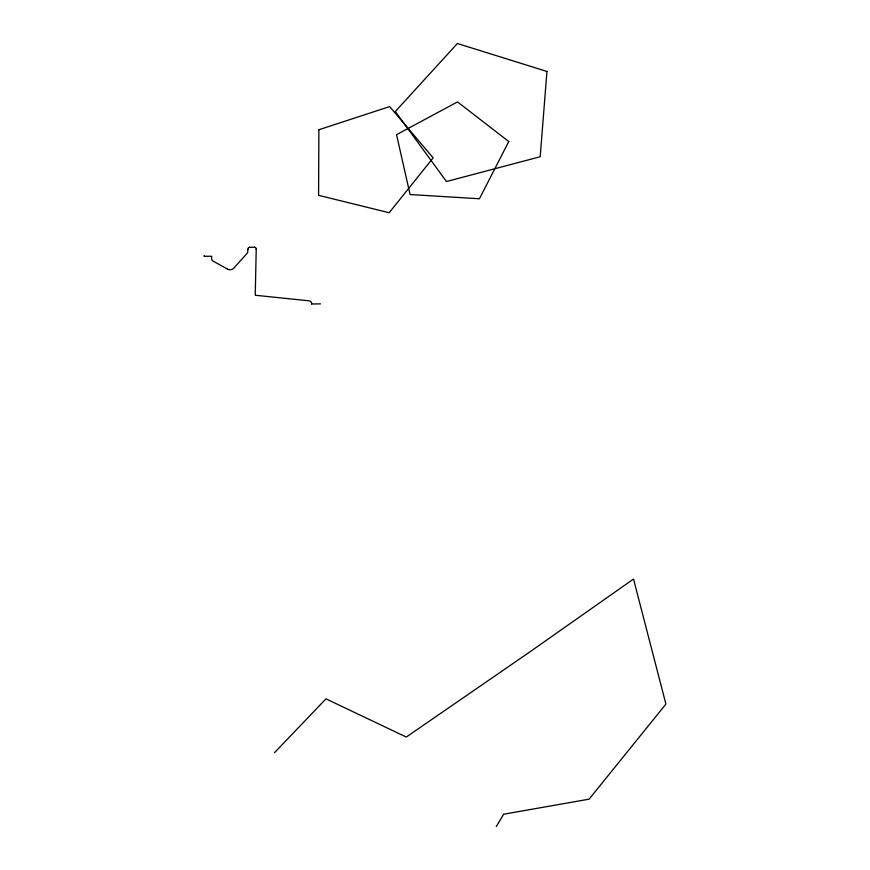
<?xml version="1.0" encoding="UTF-8"?>
<svg xmlns="http://www.w3.org/2000/svg" width="870" height="870" viewBox="0 0 870 870"><rect width="100%" height="100%" fill="white"/><g stroke="black" fill="none" stroke-linecap="round" stroke-linejoin="round"><path stroke-width="1.3" d="M256.226 249.081L255.247 294.995M204.124 255.595L204.091 256.324L211.671 256.248L211.595 258.346A3.61 3.165 -11 0 0 212.965 261.033L227.516 269.091M247.863 249.168L247.667 252.681L234.095 267.819A4.926 4.306 -11 0 1 227.461 269.178M496.302 826.5L503.697 814.211L589.099 799.171L665.909 704.091L633.512 579.039L530.004 651.804L406.268 737.042L325.989 698.86L274.507 752.67M249.646 247.308L254.562 247.232M311.775 303.989L320.464 303.88M255.769 295.3L309.209 300.846A3.306 2.893 -11 0 1 311.58 303.967M254.573 247.156A1.805 1.577 -11 0 1 256.019 249.048M248.07 249.124A1.783 1.566 -11 0 1 249.646 247.232M318.888 129.739L318.583 195.337L389.194 212.726L433.14 157.872L389.684 106.586L318.888 129.739M546.947 71.46L540.194 156.752L446.462 181.515L395.295 111.523L457.402 43.5L546.947 71.46M508.765 141.527L479.446 198.762L410.085 194.532L396.535 134.676L457.522 101.91L508.765 141.527"/></g></svg>
